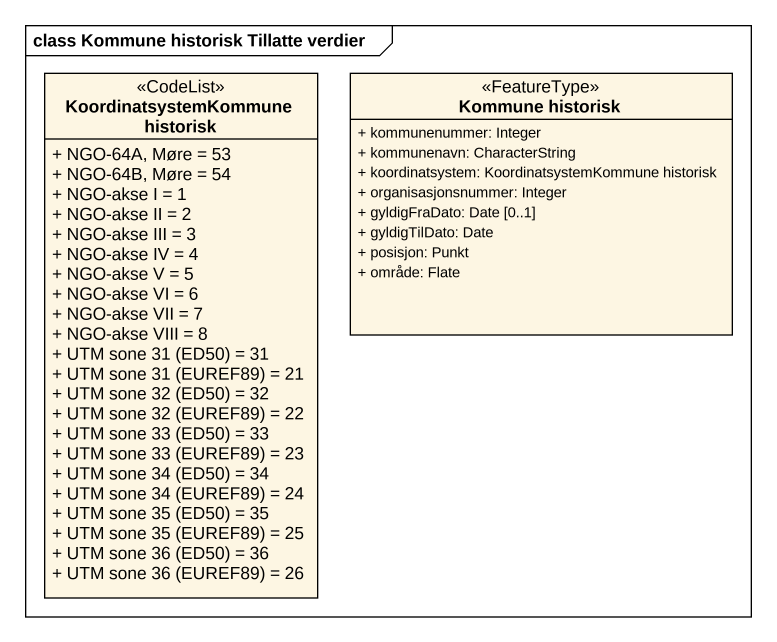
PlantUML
@startuml
mainframe class Kommune historisk Tillatte verdier
hide circle
hide empty members
skinparam classAttributeIconSize 0
class "KoordinatsystemKommune historisk" as KoordinatsystemKommune <<CodeList>> {
  + NGO-64A, Møre = 53
  + NGO-64B, Møre = 54
  + NGO-akse I = 1
  + NGO-akse II = 2
  + NGO-akse III = 3
  + NGO-akse IV = 4
  + NGO-akse V = 5
  + NGO-akse VI = 6
  + NGO-akse VII = 7
  + NGO-akse VIII = 8
  {field} + UTM sone 31 (ED50) = 31
  {field} + UTM sone 31 (EUREF89) = 21
  {field} + UTM sone 32 (ED50) = 32
  {field} + UTM sone 32 (EUREF89) = 22
  {field} + UTM sone 33 (ED50) = 33
  {field} + UTM sone 33 (EUREF89) = 23
  {field} + UTM sone 34 (ED50) = 34
  {field} + UTM sone 34 (EUREF89) = 24
  {field} + UTM sone 35 (ED50) = 35
  {field} + UTM sone 35 (EUREF89) = 25
  {field} + UTM sone 36 (ED50) = 36
  {field} + UTM sone 36 (EUREF89) = 26
}
class "Kommune historisk" as Kommune_historisk <<FeatureType>> {
  + kommunenummer: Integer
  + kommunenavn: CharacterString
  + koordinatsystem: KoordinatsystemKommune historisk
  + organisasjonsnummer: Integer
  + gyldigFraDato: Date [0..1]
  + gyldigTilDato: Date
  + posisjon: Punkt
  + område: Flate
}
@enduml
